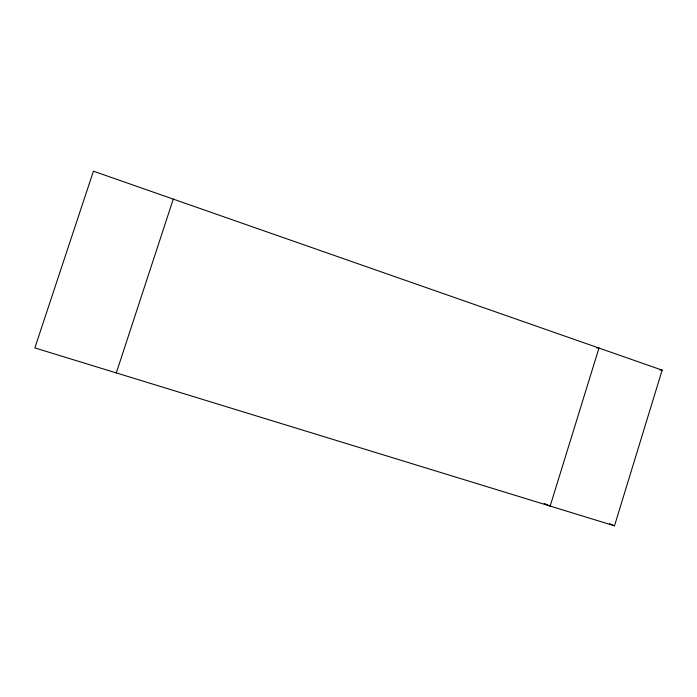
<?xml version="1.0" encoding="UTF-8"?>
<svg xmlns="http://www.w3.org/2000/svg" width="697" height="697" viewBox="0 0 697 697"><rect width="100%" height="100%" fill="white"/><g stroke="black" fill="none" stroke-linecap="round" stroke-linejoin="round"><path stroke-width="1.05" d="M614.501 525.826L662.15 370.151L93.424 171.174L34.85 347.916L614.501 525.826L609.526 523.717M116.294 372.912L173.274 199.107M596.806 347.96L598.984 348.047L550.168 506.083L544.209 503.434M659.981 369.976L662.15 370.151"/></g></svg>
